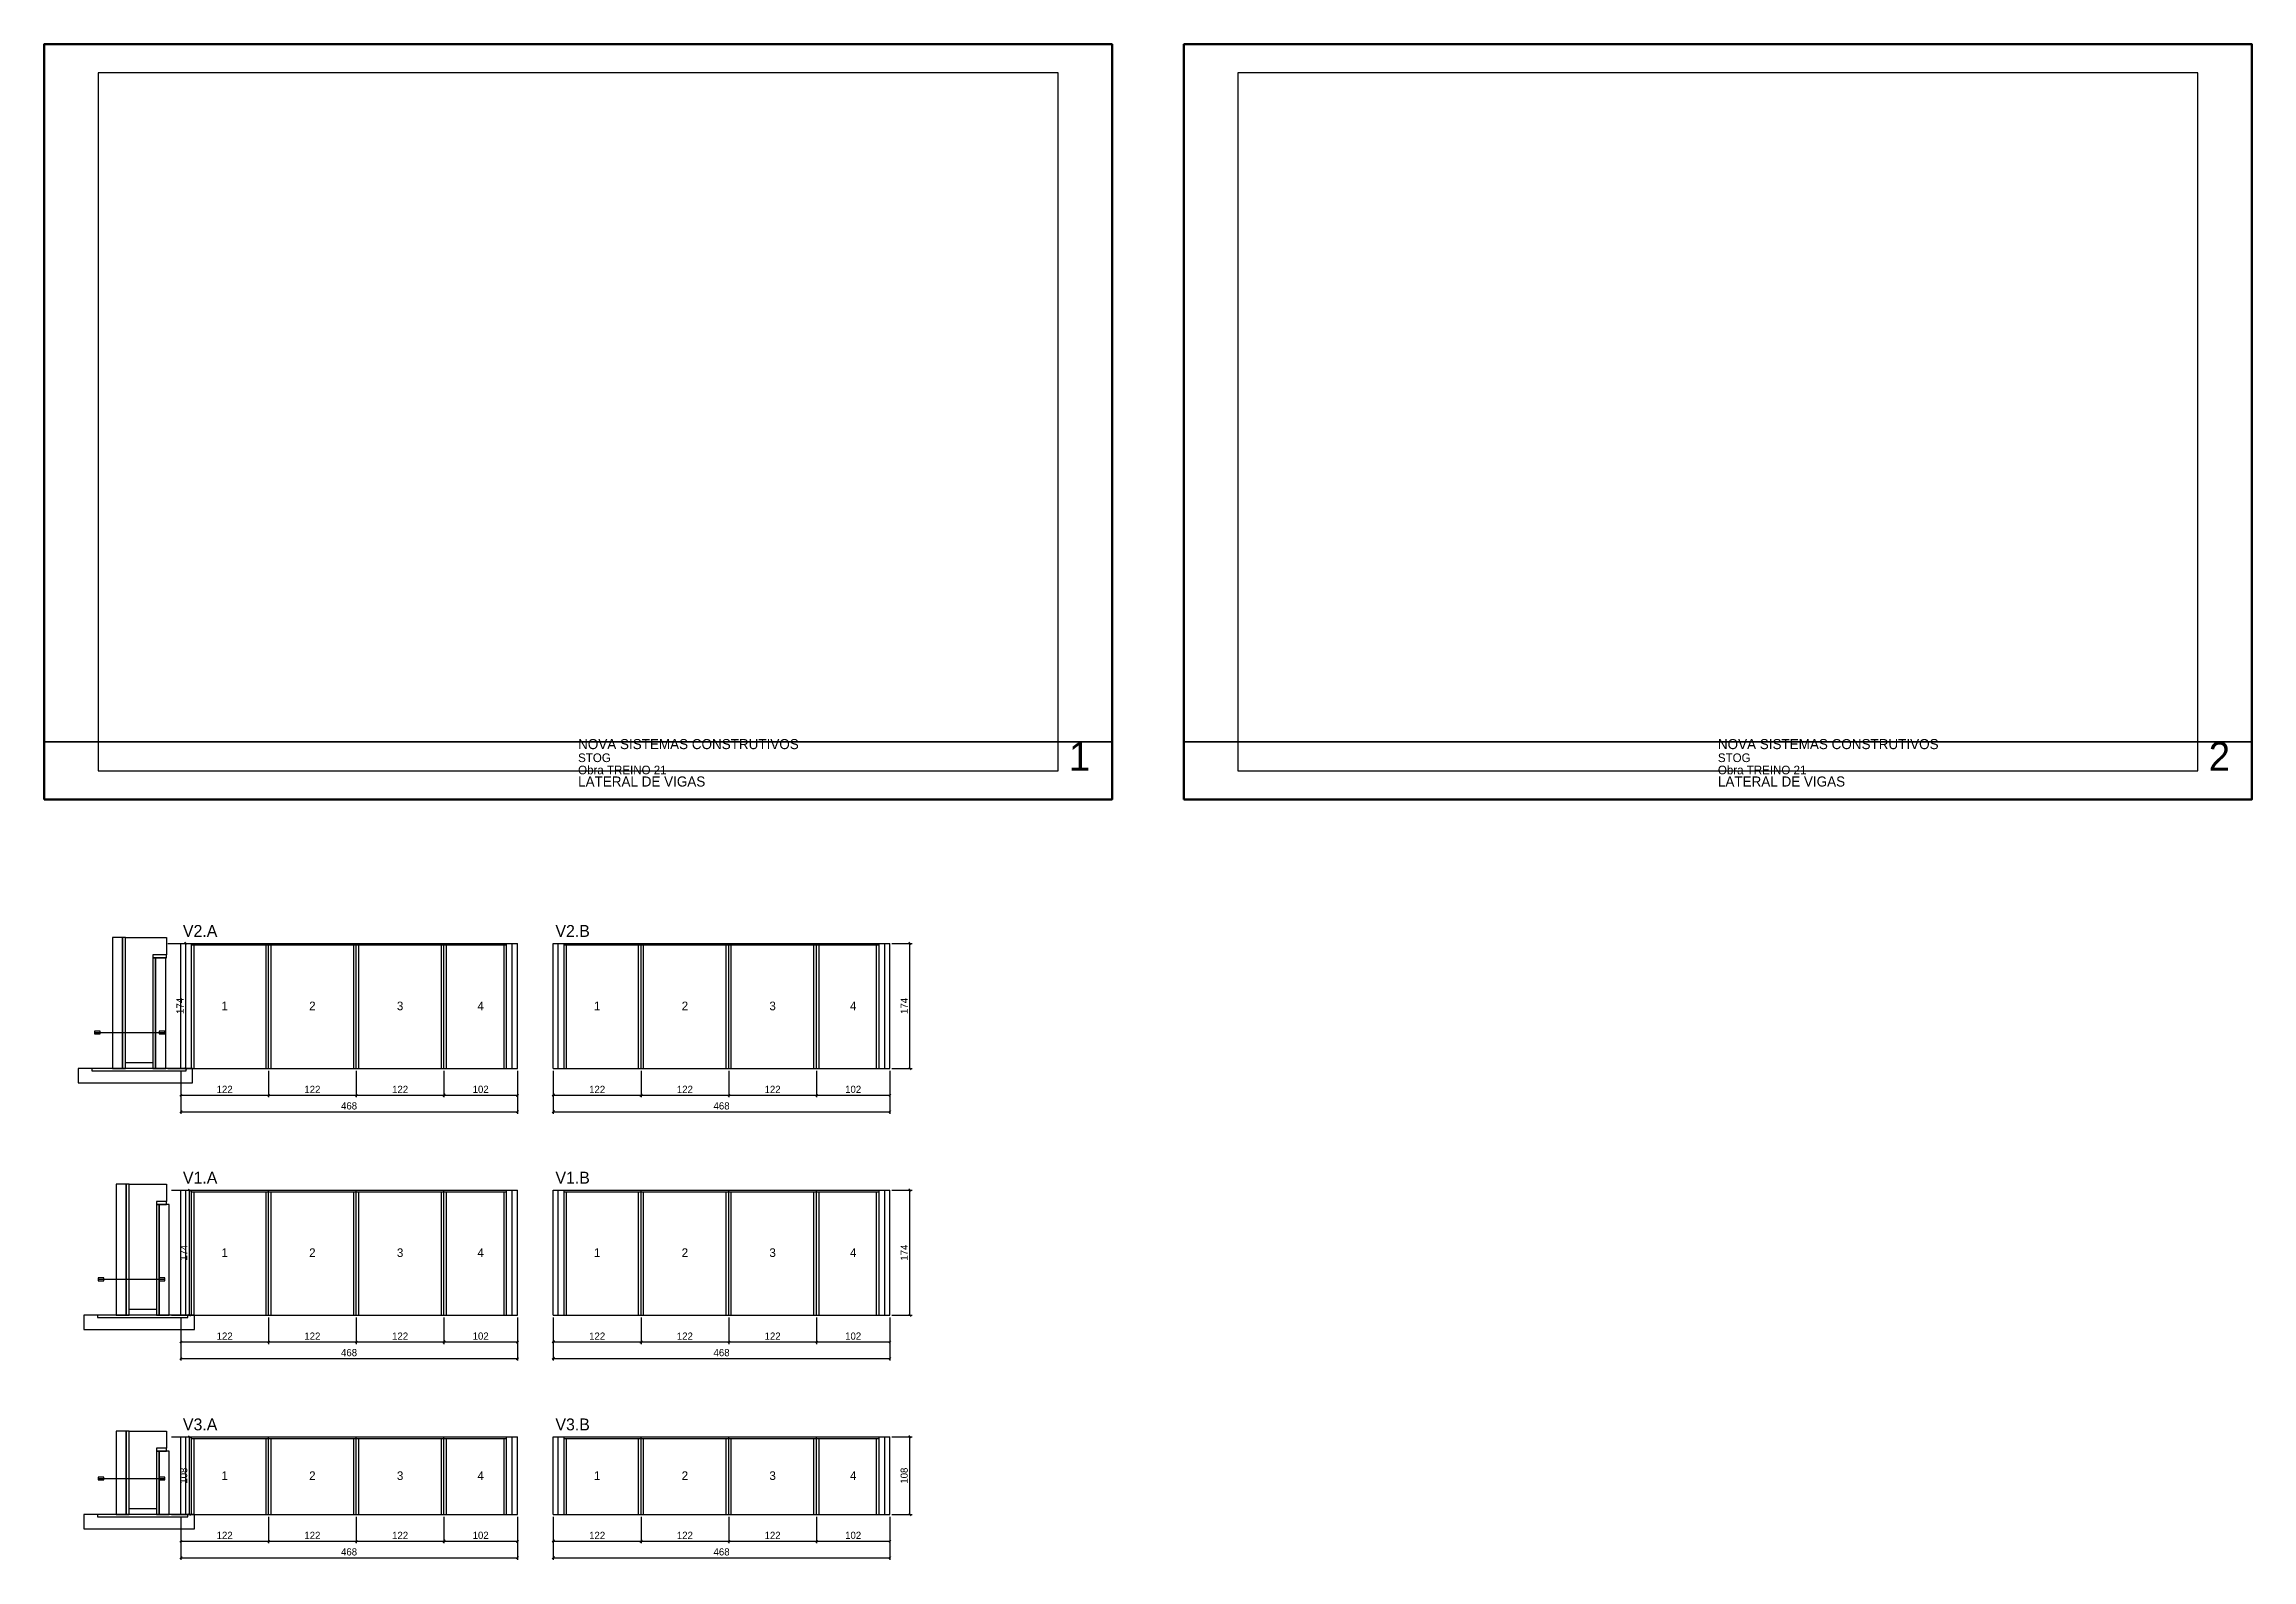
# Model space of a CAD drawing. Extents: x 0 to 3070, y -857 to 1250.
import ezdxf
from ezdxf.enums import TextEntityAlignment as Align

# ---------------------------------------------------------------- set-up
doc = ezdxf.new("R2010")
doc.units = 0
for name, color, linetype in [('5', 5, 'Continuous'), ('barrote', 126, 'Continuous'), ('CARIMBO', 255, 'Continuous'), ('CONCRETO', 251, 'Continuous'), ('COTA', 241, 'Continuous'), ('Folhas', 255, 'Continuous'), ('Madeira', 126, 'Continuous'), ('NOMENCLATURA', 7, 'Continuous'), ('Painéis', 200, 'Continuous'), ('SARR_2.2x7', 40, 'Continuous'), ('SARR_3.5x7', 81, 'Continuous'), ('SCO-LAJ', 224, 'Continuous'), ('TENSOR', 224, 'Continuous')]:
    doc.layers.add(name, color=color, linetype=linetype)
doc.dimstyles.new('PAINEL', dxfattribs={"dimtxt": 10, "dimasz": 3, "dimexe": 3, "dimexo": 3, "dimgap": 3, "dimtad": 1, "dimblk": 'OBLIQUE', "dimblk1": 'OBLIQUE', "dimcen": 2.5, "dimclrd": 4, "dimclre": 4, "dimclrt": 240, "dimazin": 3, "dimtfac": 1, "dimtmove": 0, "dimatfit": 3})

# ---------------------------------------------------------------- blocks, each defined once
blk = doc.blocks.new('_OBLIQUE')
at = {"color": 0, "linetype": 'BYBLOCK'}
blk.add_line((-0.5, -0.5), (0.5, 0.5), dxfattribs=at)

msp = doc.modelspace()

# ---------------------------------------------------------------- linework, layer by layer
for points in [[(70, -126), (78, -126), (78, -122), (70, -122)], [(160, -126), (168, -126), (168, -122), (160, -122)], [(75, -469), (83, -469), (83, -465), (75, -465)], [(160, -469), (168, -469), (168, -465), (160, -465)], [(75, -746), (83, -746), (83, -742), (75, -742)], [(160, -746), (168, -746), (168, -742), (160, -742)]]:
    msp.add_lwpolyline(points, close=True)
at = {"layer": 'barrote'}
for points in [[(47.5, -194), (206.5, -194), (206.5, -174), (47.5, -174)], [(55, -537), (209, -537), (209, -517), (55, -517)], [(55, -814), (209, -814), (209, -794), (55, -794)]]:
    msp.add_lwpolyline(points, close=True, dxfattribs=at)
at = {"layer": 'CARIMBO', "lineweight": 35}
for p, q in [((0, 280), (1485, 280)), ((1585, 280), (3070, 280))]:
    msp.add_line(p, q, dxfattribs=at)
at = {"layer": 'CONCRETO'}
for points in [[(113, -166), (113, 8), (170, 8), (170, -16), (151, -16), (151, -166)], [(118, -509), (118, -335), (170, -335), (170, -359), (156, -359), (156, -509)], [(118, -786), (118, -678), (170, -678), (170, -702), (156, -702), (156, -786)]]:
    msp.add_lwpolyline(points, close=True, dxfattribs=at)
at = {"layer": 'Folhas', "lineweight": 50}
for points in [[(0, 200), (1485, 200), (1485, 1250), (0, 1250)], [(1585, 200), (3070, 200), (3070, 1250), (1585, 1250)]]:
    msp.add_lwpolyline(points, close=True, dxfattribs=at)
at = {"layer": 'Folhas', "lineweight": 25}
for points in [[(75, 240), (1410, 240), (1410, 1210), (75, 1210)], [(1660, 240), (2995, 240), (2995, 1210), (1660, 1210)]]:
    msp.add_lwpolyline(points, close=True, dxfattribs=at)
at = {"layer": 'Madeira'}
for points in [[(95, -174), (109, -174), (109, 8), (95, 8)], [(155, -174), (169, -174), (169, -20), (155, -20)], [(100, -517), (114, -517), (114, -335), (100, -335)], [(160, -517), (174, -517), (174, -363), (160, -363)], [(100, -794), (114, -794), (114, -678), (100, -678)], [(160, -794), (174, -794), (174, -706), (160, -706)]]:
    msp.add_lwpolyline(points, close=True, dxfattribs=at)
at = {"layer": 'Painéis'}
for p, q in [((190, 0), (312, 0)), ((190, -174), (190, 0)), ((312, -174), (312, 0)), ((312, 0), (434, 0)), ((312, -174), (312, 0)), ((434, -174), (434, 0)), ((434, 0), (556, 0)), ((434, -174), (434, 0)), ((556, -174), (556, 0)), ((556, 0), (658, 0)), ((556, -174), (556, 0)), ((658, -174), (658, 0)), ((708, 0), (830, 0)), ((708, -174), (708, 0)), ((830, -174), (830, 0)), ((830, 0), (952, 0)), ((830, -174), (830, 0)), ((952, -174), (952, 0)), ((952, 0), (1074, 0)), ((952, -174), (952, 0)), ((1074, -174), (1074, 0)), ((1074, 0), (1176, 0)), ((1074, -174), (1074, 0)), ((1176, -174), (1176, 0)), ((190, -174), (312, -174)), ((312, -174), (434, -174)), ((434, -174), (556, -174)), ((556, -174), (658, -174)), ((708, -174), (830, -174)), ((830, -174), (952, -174)), ((952, -174), (1074, -174)), ((1074, -174), (1176, -174)), ((190, -343), (312, -343)), ((190, -517), (190, -343)), ((312, -517), (312, -343)), ((312, -343), (434, -343)), ((312, -517), (312, -343)), ((434, -517), (434, -343)), ((434, -343), (556, -343)), ((434, -517), (434, -343)), ((556, -517), (556, -343)), ((556, -343), (658, -343)), ((556, -517), (556, -343)), ((658, -517), (658, -343)), ((708, -343), (830, -343)), ((708, -517), (708, -343)), ((830, -517), (830, -343)), ((830, -343), (952, -343)), ((830, -517), (830, -343)), ((952, -517), (952, -343)), ((952, -343), (1074, -343)), ((952, -517), (952, -343)), ((1074, -517), (1074, -343)), ((1074, -343), (1176, -343)), ((1074, -517), (1074, -343)), ((1176, -517), (1176, -343)), ((190, -517), (312, -517)), ((312, -517), (434, -517)), ((434, -517), (556, -517)), ((556, -517), (658, -517)), ((708, -517), (830, -517)), ((830, -517), (952, -517)), ((952, -517), (1074, -517)), ((1074, -517), (1176, -517)), ((190, -686), (312, -686)), ((190, -794), (190, -686)), ((312, -794), (312, -686)), ((312, -686), (434, -686)), ((312, -794), (312, -686)), ((434, -794), (434, -686)), ((434, -686), (556, -686)), ((434, -794), (434, -686)), ((556, -794), (556, -686)), ((556, -686), (658, -686)), ((556, -794), (556, -686)), ((658, -794), (658, -686)), ((708, -686), (830, -686)), ((708, -794), (708, -686)), ((830, -794), (830, -686)), ((830, -686), (952, -686)), ((830, -794), (830, -686)), ((952, -794), (952, -686)), ((952, -686), (1074, -686)), ((952, -794), (952, -686)), ((1074, -794), (1074, -686)), ((1074, -686), (1176, -686)), ((1074, -794), (1074, -686)), ((1176, -794), (1176, -686)), ((190, -794), (312, -794)), ((312, -794), (434, -794)), ((434, -794), (556, -794)), ((556, -794), (658, -794)), ((708, -794), (830, -794)), ((830, -794), (952, -794)), ((952, -794), (1074, -794)), ((1074, -794), (1176, -794))]:
    msp.add_line(p, q, dxfattribs=at)
for points in [[(109, -174), (113, -174), (113, 8), (109, 8)], [(151, -20), (170, -20), (170, -16), (151, -16)], [(151, -174), (155, -174), (155, -20), (151, -20)], [(114, -517), (118, -517), (118, -335), (114, -335)], [(156, -363), (170, -363), (170, -359), (156, -359)], [(156, -517), (160, -517), (160, -363), (156, -363)], [(114, -794), (118, -794), (118, -678), (114, -678)], [(156, -706), (170, -706), (170, -702), (156, -702)], [(156, -794), (160, -794), (160, -706), (156, -706)]]:
    msp.add_lwpolyline(points, close=True, dxfattribs=at)
at = {"layer": 'SARR_2.2x7'}
for p, q in [((197, -174), (197, 0)), ((651, -174), (651, 0)), ((715, -174), (715, 0)), ((1169, -174), (1169, 0)), ((205, -2.2), (312, -2.2)), ((312, -2.2), (434, -2.2)), ((434, -2.2), (556, -2.2)), ((556, -2.2), (643, -2.2)), ((723, -2.2), (830, -2.2)), ((830, -2.2), (952, -2.2)), ((952, -2.2), (1074, -2.2)), ((1074, -2.2), (1161, -2.2)), ((197, -517), (197, -343)), ((205, -345.2), (312, -345.2)), ((312, -345.2), (434, -345.2)), ((434, -345.2), (556, -345.2)), ((556, -345.2), (643, -345.2)), ((651, -517), (651, -343)), ((715, -517), (715, -343)), ((723, -345.2), (830, -345.2)), ((830, -345.2), (952, -345.2)), ((952, -345.2), (1074, -345.2)), ((1074, -345.2), (1161, -345.2)), ((1169, -517), (1169, -343)), ((197, -794), (197, -686)), ((205, -688.2), (312, -688.2)), ((312, -688.2), (434, -688.2)), ((434, -688.2), (556, -688.2)), ((556, -688.2), (643, -688.2)), ((651, -794), (651, -686)), ((715, -794), (715, -686)), ((723, -688.2), (830, -688.2)), ((830, -688.2), (952, -688.2)), ((952, -688.2), (1074, -688.2)), ((1074, -688.2), (1161, -688.2)), ((1169, -794), (1169, -686))]:
    msp.add_line(p, q, dxfattribs=at)
at = {"layer": 'SARR_3.5x7'}
for p, q in [((205, -174), (205, 0)), ((312, -174), (312, 0)), ((312, -174), (312, 0)), ((434, -174), (434, 0)), ((434, -174), (434, 0)), ((556, -174), (556, 0)), ((556, -174), (556, 0)), ((643, -174), (643, 0)), ((723, -174), (723, 0)), ((830, -174), (830, 0)), ((830, -174), (830, 0)), ((952, -174), (952, 0)), ((952, -174), (952, 0)), ((1074, -174), (1074, 0)), ((1074, -174), (1074, 0)), ((1161, -174), (1161, 0)), ((208.5, -174), (208.5, -2.2)), ((308.5, -174), (308.5, -2.2)), ((315.5, -174), (315.5, -2.2)), ((430.5, -174), (430.5, -2.2)), ((437.5, -174), (437.5, -2.2)), ((552.5, -174), (552.5, -2.2)), ((559.5, -174), (559.5, -2.2)), ((639.5, -174), (639.5, -2.2)), ((726.5, -174), (726.5, -2.2)), ((826.5, -174), (826.5, -2.2)), ((833.5, -174), (833.5, -2.2)), ((948.5, -174), (948.5, -2.2)), ((955.5, -174), (955.5, -2.2)), ((1070.5, -174), (1070.5, -2.2)), ((1077.5, -174), (1077.5, -2.2)), ((1157.5, -174), (1157.5, -2.2)), ((205, -174), (208.5, -174)), ((308.5, -174), (312, -174)), ((312, -174), (315.5, -174)), ((430.5, -174), (434, -174)), ((434, -174), (437.5, -174)), ((552.5, -174), (556, -174)), ((556, -174), (559.5, -174)), ((639.5, -174), (643, -174)), ((723, -174), (726.5, -174)), ((826.5, -174), (830, -174)), ((830, -174), (833.5, -174)), ((948.5, -174), (952, -174)), ((952, -174), (955.5, -174)), ((1070.5, -174), (1074, -174)), ((1074, -174), (1077.5, -174)), ((1157.5, -174), (1161, -174)), ((205, -517), (205, -343)), ((208.5, -517), (208.5, -345.2)), ((308.5, -517), (308.5, -345.2)), ((312, -517), (312, -343)), ((312, -517), (312, -343)), ((315.5, -517), (315.5, -345.2)), ((430.5, -517), (430.5, -345.2)), ((434, -517), (434, -343)), ((434, -517), (434, -343)), ((437.5, -517), (437.5, -345.2)), ((552.5, -517), (552.5, -345.2)), ((556, -517), (556, -343)), ((556, -517), (556, -343)), ((559.5, -517), (559.5, -345.2)), ((639.5, -517), (639.5, -345.2)), ((643, -517), (643, -343)), ((723, -517), (723, -343)), ((726.5, -517), (726.5, -345.2)), ((826.5, -517), (826.5, -345.2)), ((830, -517), (830, -343)), ((830, -517), (830, -343)), ((833.5, -517), (833.5, -345.2)), ((948.5, -517), (948.5, -345.2)), ((952, -517), (952, -343)), ((952, -517), (952, -343)), ((955.5, -517), (955.5, -345.2)), ((1070.5, -517), (1070.5, -345.2)), ((1074, -517), (1074, -343)), ((1074, -517), (1074, -343)), ((1077.5, -517), (1077.5, -345.2)), ((1157.5, -517), (1157.5, -345.2)), ((1161, -517), (1161, -343)), ((205, -517), (208.5, -517)), ((308.5, -517), (312, -517)), ((312, -517), (315.5, -517)), ((430.5, -517), (434, -517)), ((434, -517), (437.5, -517)), ((552.5, -517), (556, -517)), ((556, -517), (559.5, -517)), ((639.5, -517), (643, -517)), ((723, -517), (726.5, -517)), ((826.5, -517), (830, -517)), ((830, -517), (833.5, -517)), ((948.5, -517), (952, -517)), ((952, -517), (955.5, -517)), ((1070.5, -517), (1074, -517)), ((1074, -517), (1077.5, -517)), ((1157.5, -517), (1161, -517)), ((205, -794), (205, -686)), ((208.5, -794), (208.5, -688.2)), ((308.5, -794), (308.5, -688.2)), ((312, -794), (312, -686)), ((312, -794), (312, -686)), ((315.5, -794), (315.5, -688.2)), ((430.5, -794), (430.5, -688.2)), ((434, -794), (434, -686)), ((434, -794), (434, -686)), ((437.5, -794), (437.5, -688.2)), ((552.5, -794), (552.5, -688.2)), ((556, -794), (556, -686)), ((556, -794), (556, -686)), ((559.5, -794), (559.5, -688.2)), ((639.5, -794), (639.5, -688.2)), ((643, -794), (643, -686)), ((723, -794), (723, -686)), ((726.5, -794), (726.5, -688.2)), ((826.5, -794), (826.5, -688.2)), ((830, -794), (830, -686)), ((830, -794), (830, -686)), ((833.5, -794), (833.5, -688.2)), ((948.5, -794), (948.5, -688.2)), ((952, -794), (952, -686)), ((952, -794), (952, -686)), ((955.5, -794), (955.5, -688.2)), ((1070.5, -794), (1070.5, -688.2)), ((1074, -794), (1074, -686)), ((1074, -794), (1074, -686)), ((1077.5, -794), (1077.5, -688.2)), ((1157.5, -794), (1157.5, -688.2)), ((1161, -794), (1161, -686)), ((205, -794), (208.5, -794)), ((308.5, -794), (312, -794)), ((312, -794), (315.5, -794)), ((430.5, -794), (434, -794)), ((434, -794), (437.5, -794)), ((552.5, -794), (556, -794)), ((556, -794), (559.5, -794)), ((639.5, -794), (643, -794)), ((723, -794), (726.5, -794)), ((826.5, -794), (830, -794)), ((830, -794), (833.5, -794)), ((948.5, -794), (952, -794)), ((952, -794), (955.5, -794)), ((1070.5, -794), (1074, -794)), ((1074, -794), (1077.5, -794)), ((1157.5, -794), (1161, -794))]:
    msp.add_line(p, q, dxfattribs=at)
at = {"layer": 'SCO-LAJ'}
for points in [[(66.5, -177.2), (197.5, -177.2), (197.5, -174), (66.5, -174)], [(74, -520.2), (200, -520.2), (200, -517), (74, -517)], [(74, -797.2), (200, -797.2), (200, -794), (74, -794)]]:
    msp.add_lwpolyline(points, close=True, dxfattribs=at)
at = {"layer": 'TENSOR'}
for p, q in [((70, -124), (168, -124)), ((75, -467), (168, -467)), ((75, -744), (168, -744))]:
    msp.add_line(p, q, dxfattribs=at)

# ---------------------------------------------------------------- texts
at = {"layer": '5'}
for s, p in [('1', (251, -87)), ('2', (373, -87)), ('3', (495, -87)), ('4', (607, -87)), ('1', (769, -87)), ('2', (891, -87)), ('3', (1013, -87)), ('4', (1125, -87)), ('1', (251, -430)), ('2', (373, -430)), ('3', (495, -430)), ('4', (607, -430)), ('1', (769, -430)), ('2', (891, -430)), ('3', (1013, -430)), ('4', (1125, -430)), ('1', (251, -740)), ('2', (373, -740)), ('3', (495, -740)), ('4', (607, -740)), ('1', (769, -740)), ('2', (891, -740)), ('3', (1013, -740)), ('4', (1125, -740))]:
    msp.add_text(s, height=12, dxfattribs=at).set_placement(p, align=Align.MIDDLE_CENTER)
at = {"layer": 'CARIMBO'}
for s, height, p in [('NOVA SISTEMAS CONSTRUTIVOS', 14, (742.5, 270)), ('1', 40, (1425, 240)), ('NOVA SISTEMAS CONSTRUTIVOS', 14, (2327.5, 270)), ('2', 40, (3010, 240)), ('STOG', 12, (742.5, 252)), ('Obra TREINO 21', 12, (742.5, 235)), ('STOG', 12, (2327.5, 252)), ('Obra TREINO 21', 12, (2327.5, 235)), ('LATERAL DE VIGAS', 14, (742.5, 218)), ('LATERAL DE VIGAS', 14, (2327.5, 218))]:
    msp.add_text(s, height=height, dxfattribs=at).set_placement(p)
at = {"layer": 'NOMENCLATURA'}
for s, p in [('V2.A', (193, 9)), ('V2.B', (711, 9)), ('V1.A', (193, -334)), ('V1.B', (711, -334)), ('V3.A', (193, -677)), ('V3.B', (711, -677))]:
    msp.add_text(s, height=16.5, dxfattribs=at).set_placement(p)

# ---------------------------------------------------------------- dimensions: what is measured, and where the dimension line sits
at = {"layer": 'COTA'}
for base, p1, p2 in [((197, -174), (169, -174), (169, 0)), ((1204, -174), (1176, -174), (1176, 0)), ((202, -517), (174, -517), (174, -343)), ((1204, -517), (1176, -517), (1176, -343)), ((202, -794), (174, -794), (174, -686)), ((1204, -794), (1176, -794), (1176, -686))]:
    msp.add_linear_dim(base=base, p1=p1, p2=p2, angle=90, dimstyle='PAINEL', dxfattribs=at).render()
for base, p1, p2 in [((190, -211), (190, -174), (312, -174)), ((190, -234), (190, -174), (658, -174)), ((312, -211), (312, -174), (434, -174)), ((434, -211), (434, -174), (556, -174)), ((556, -211), (556, -174), (658, -174)), ((708, -211), (708, -174), (830, -174)), ((708, -234), (708, -174), (1176, -174)), ((830, -211), (830, -174), (952, -174)), ((952, -211), (952, -174), (1074, -174)), ((1074, -211), (1074, -174), (1176, -174)), ((190, -554), (190, -517), (312, -517)), ((190, -577), (190, -517), (658, -517)), ((312, -554), (312, -517), (434, -517)), ((434, -554), (434, -517), (556, -517)), ((556, -554), (556, -517), (658, -517)), ((708, -554), (708, -517), (830, -517)), ((708, -577), (708, -517), (1176, -517)), ((830, -554), (830, -517), (952, -517)), ((952, -554), (952, -517), (1074, -517)), ((1074, -554), (1074, -517), (1176, -517)), ((190, -831), (190, -794), (312, -794)), ((190, -854), (190, -794), (658, -794)), ((312, -831), (312, -794), (434, -794)), ((434, -831), (434, -794), (556, -794)), ((556, -831), (556, -794), (658, -794)), ((708, -831), (708, -794), (830, -794)), ((708, -854), (708, -794), (1176, -794)), ((830, -831), (830, -794), (952, -794)), ((952, -831), (952, -794), (1074, -794)), ((1074, -831), (1074, -794), (1176, -794))]:
    msp.add_linear_dim(base=base, p1=p1, p2=p2, dimstyle='PAINEL', dxfattribs=at).render()

doc.saveas('drawing.dxf')
